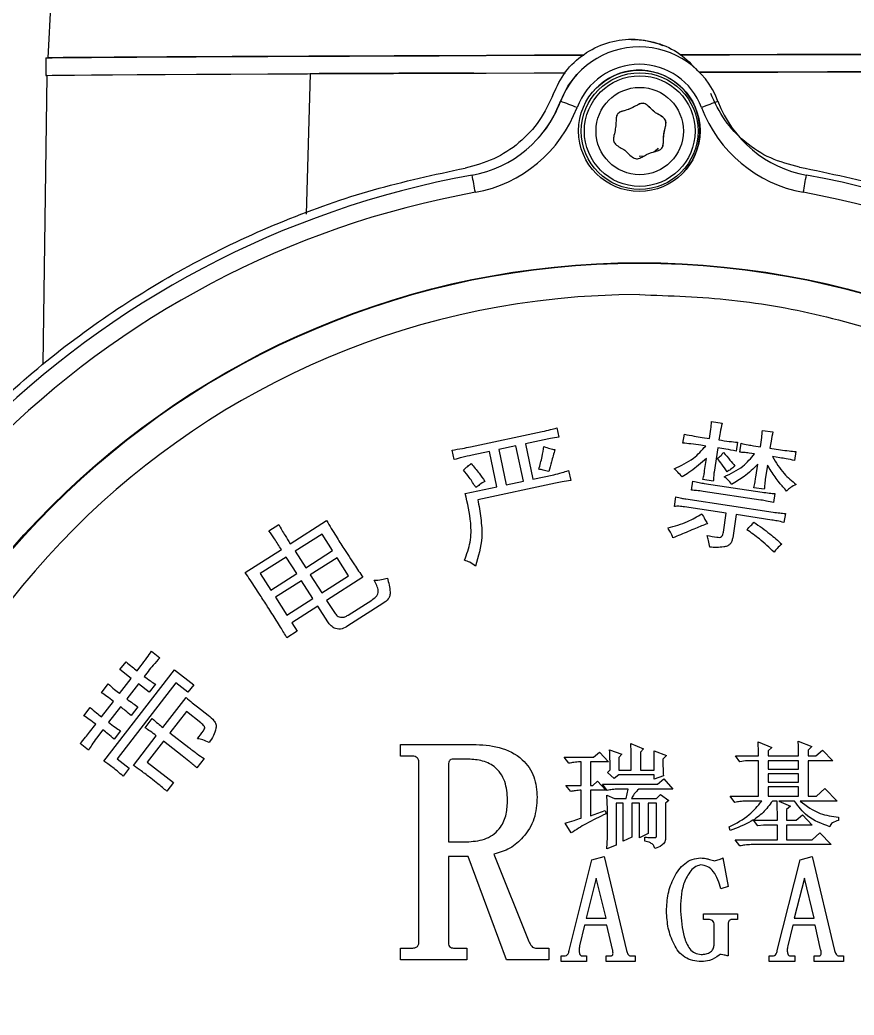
# Model space of a CAD drawing. Header units: millimetres. Extents: x 2462 to 4142, y 835 to 2023.
# Drawn here: x 3599.3 to 3670.8, y 1754.2 to 1839.4 of the extents above; entities that cross this region are included whole.
import ezdxf

# ---------------------------------------------------------------- set-up
doc = ezdxf.new("R2010")
doc.units = ezdxf.units.MM

msp = doc.modelspace()

# ---------------------------------------------------------------- linework, layer by layer
at = {"color": 7, "linetype": 'Continuous', "lineweight": 25}
for p, q in [((3601.956, 1841.106), (3601.714, 1836.198)), ((3601.534, 1836.189), (3601.539, 1834.689)), ((3601.633, 1834.689), (3601.279, 1809.943)), ((3624.167, 1834.839), (3623.826, 1822.797)), ((3647.041, 1834.784), (3647.018, 1834.758)), ((3645.614, 1832.456), (3645.629, 1832.472)), ((3645.564, 1832.332), (3645.572, 1832.342)), ((3652.812, 1827.78), (3652.363, 1827.734)), ((3645.305, 1804.489), (3645.475, 1803.686)), ((3658.558, 1805.03), (3659.459, 1804.893)), ((3662.915, 1804.279), (3663.816, 1804.142)), ((3637.905, 1802.871), (3644.064, 1804.181)), ((3644.217, 1803.467), (3642.61, 1803.125)), ((3656.112, 1803.187), (3656.229, 1803.954)), ((3657.753, 1803.676), (3658.384, 1803.581)), ((3636.503, 1801.78), (3636.333, 1802.583)), ((3641.807, 1802.953), (3640.333, 1802.64)), ((3640.333, 1802.64), (3640.978, 1799.605)), ((3642.452, 1799.919), (3641.807, 1802.953)), ((3642.61, 1803.125), (3643.255, 1800.09)), ((3658.056, 1802.94), (3657.65, 1803)), ((3659.092, 1802.783), (3658.778, 1800.71)), ((3660.778, 1803.265), (3660.661, 1802.498)), ((3660.971, 1802.406), (3661.087, 1803.172)), ((3662.162, 1802.963), (3662.746, 1802.874)), ((3663.558, 1802.751), (3664.459, 1802.616)), ((3639.53, 1802.47), (3638.058, 1802.157)), ((3640.175, 1799.435), (3639.53, 1802.47)), ((3658.125, 1801.87), (3657.281, 1801.166)), ((3657.968, 1800.833), (3658.125, 1801.87)), ((3662.239, 1802.261), (3661.788, 1802.328)), ((3664.402, 1801.933), (3663.77, 1802.029)), ((3665.773, 1802.463), (3665.657, 1801.697)), ((3662.351, 1800.262), (3662.522, 1801.389)), ((3663.341, 1801.309), (3663.176, 1800.228)), ((3643.255, 1800.09), (3645.041, 1800.469)), ((3646.314, 1800.833), (3646.494, 1799.984)), ((3658.709, 1799.938), (3657.808, 1800.075)), ((3637.453, 1798.857), (3640.175, 1799.435)), ((3645.192, 1799.755), (3638.541, 1798.342)), ((3640.978, 1799.605), (3642.452, 1799.919)), ((3656.838, 1799.16), (3656.954, 1799.927)), ((3657.94, 1799.731), (3662.895, 1798.982)), ((3663.071, 1799.231), (3662.17, 1799.367)), ((3655.385, 1797.767), (3655.508, 1798.579)), ((3656.357, 1798.404), (3663.836, 1797.272)), ((3662.792, 1798.306), (3657.837, 1799.056)), ((3663.983, 1798.864), (3663.866, 1798.098)), ((3659.814, 1797.19), (3656.254, 1797.729)), ((3659.568, 1795.568), (3659.814, 1797.19)), ((3660.67, 1797.062), (3660.37, 1795.079)), ((3663.733, 1796.597), (3660.67, 1797.062)), ((3664.879, 1797.161), (3664.762, 1796.395)), ((3620.648, 1795.667), (3621.49, 1796.204)), ((3622.479, 1794.572), (3625.583, 1796.556)), ((3625.196, 1795.391), (3622.897, 1793.92)), ((3626.102, 1793.973), (3625.196, 1795.391)), ((3618.61, 1792.098), (3621.713, 1794.082)), ((3622.13, 1793.43), (3619.909, 1792.009)), ((3623.037, 1792.012), (3622.13, 1793.43)), ((3622.897, 1793.92), (3623.803, 1792.502)), ((3623.803, 1792.502), (3626.102, 1793.973)), ((3626.494, 1793.36), (3624.195, 1791.889)), ((3627.474, 1791.827), (3626.494, 1793.36)), ((3619.909, 1792.009), (3620.815, 1790.591)), ((3620.815, 1790.591), (3623.037, 1792.012)), ((3624.195, 1791.889), (3625.176, 1790.357)), ((3625.176, 1790.357), (3627.474, 1791.827)), ((3628.697, 1791.689), (3625.593, 1789.705)), ((3623.429, 1791.399), (3621.208, 1789.978)), ((3624.409, 1789.867), (3623.429, 1791.399)), ((3621.208, 1789.978), (3622.188, 1788.445)), ((3622.188, 1788.445), (3624.409, 1789.867)), ((3624.827, 1789.215), (3622.605, 1787.793)), ((3625.684, 1787.874), (3624.827, 1789.215)), ((3625.593, 1789.705), (3626.253, 1788.671)), ((3630.407, 1789.437), (3627.417, 1787.526)), ((3627.424, 1788.448), (3629.453, 1789.745)), ((3622.605, 1787.793), (3623.07, 1787.066)), ((3623.07, 1787.066), (3622.189, 1786.503)), ((3610.593, 1785.349), (3611.308, 1784.796)), ((3607.891, 1783.779), (3608.417, 1784.458)), ((3609.356, 1783.675), (3609.688, 1784.104)), ((3606.512, 1775.927), (3612.568, 1783.764)), ((3607.863, 1781.743), (3608.858, 1783.031)), ((3608.858, 1783.031), (3607.891, 1783.779)), ((3610.296, 1783.634), (3609.964, 1783.205)), ((3612.568, 1783.764), (3614.214, 1782.491)), ((3606.306, 1781.802), (3606.887, 1782.553)), ((3612.679, 1782.651), (3607.645, 1776.136)), ((3609.466, 1782.562), (3608.471, 1781.273)), ((3610.397, 1781.842), (3609.466, 1782.562)), ((3610.923, 1782.521), (3610.397, 1781.842)), ((3613.717, 1781.847), (3612.679, 1782.651)), ((3614.214, 1782.491), (3613.717, 1781.847)), ((3611.556, 1778.829), (3613.548, 1781.406)), ((3604.785, 1779.833), (3605.338, 1780.549)), ((3606.313, 1779.739), (3607.337, 1781.063)), ((3607.945, 1780.593), (3606.921, 1779.269)), ((3609.429, 1780.589), (3608.848, 1779.838)), ((3614.522, 1780.596), (3615.453, 1779.877)), ((3610.045, 1778.797), (3610.655, 1779.586)), ((3613.575, 1780.185), (3612.164, 1778.359)), ((3614.828, 1779.217), (3613.575, 1780.185)), ((3605.289, 1778.413), (3605.815, 1779.094)), ((3606.423, 1778.624), (3605.87, 1777.908)), ((3607.95, 1778.53), (3607.398, 1777.814)), ((3609.04, 1775.574), (3611.002, 1778.114)), ((3612.164, 1778.359), (3613.776, 1777.113)), ((3605.195, 1776.886), (3604.479, 1777.438)), ((3611.61, 1777.644), (3610.229, 1775.855)), ((3613.222, 1776.397), (3611.61, 1777.644)), ((3631.923, 1777.376), (3638.117, 1777.376)), ((3631.923, 1776.364), (3631.923, 1777.376)), ((3651.644, 1777.456), (3652.734, 1777)), ((3652.734, 1777), (3652.464, 1776.703)), ((3662.542, 1777.603), (3663.71, 1777.107)), ((3663.71, 1777.107), (3663.402, 1776.811)), ((3665.978, 1777.643), (3667.144, 1777.187)), ((3667.144, 1777.187), (3666.836, 1776.887)), ((3607.645, 1776.136), (3608.683, 1775.333)), ((3615.093, 1776.155), (3614.483, 1775.367)), ((3632.804, 1776.364), (3631.923, 1776.364)), ((3645.932, 1776.29), (3648.456, 1776.29)), ((3646.348, 1775.757), (3645.932, 1776.29)), ((3648.456, 1776.29), (3648.955, 1776.715)), ((3648.955, 1776.715), (3649.724, 1775.872)), ((3649.831, 1776.907), (3650.882, 1776.527)), ((3650.882, 1776.527), (3650.611, 1776.259)), ((3650.611, 1776.259), (3650.611, 1775.171)), ((3652.464, 1776.703), (3652.464, 1775.171)), ((3653.651, 1775.171), (3653.651, 1776.83)), ((3653.651, 1776.83), (3654.702, 1776.409)), ((3654.702, 1776.409), (3654.393, 1776.105)), ((3660.984, 1775.888), (3660.613, 1776.383)), ((3660.613, 1776.383), (3662.582, 1776.383)), ((3663.402, 1776.811), (3663.402, 1776.383)), ((3663.402, 1776.383), (3666.016, 1776.383)), ((3666.836, 1776.887), (3666.836, 1776.383)), ((3666.836, 1776.383), (3667.498, 1776.383)), ((3667.498, 1776.383), (3668.071, 1776.885)), ((3668.071, 1776.885), (3668.959, 1775.965)), ((3608.683, 1775.333), (3608.157, 1774.654)), ((3610.229, 1775.855), (3612.484, 1774.112)), ((3633.496, 1760.521), (3633.496, 1775.763)), ((3636.026, 1775.534), (3636.026, 1769.028)), ((3637.559, 1776.111), (3636.437, 1776.111)), ((3647.398, 1775.872), (3647.299, 1775.872)), ((3647.398, 1773.866), (3647.398, 1775.872)), ((3649.724, 1775.872), (3648.181, 1775.872)), ((3648.181, 1775.872), (3648.181, 1773.866)), ((3661.463, 1775.965), (3660.984, 1775.888)), ((3662.582, 1775.965), (3661.463, 1775.965)), ((3662.582, 1772.934), (3662.582, 1775.965)), ((3663.402, 1775.965), (3663.402, 1775.264)), ((3666.016, 1775.965), (3663.402, 1775.965)), ((3666.016, 1775.264), (3666.016, 1775.965)), ((3668.959, 1775.965), (3666.836, 1775.965)), ((3666.836, 1775.965), (3666.836, 1772.934)), ((3649.637, 1774.966), (3649.868, 1775.199)), ((3650.23, 1774.444), (3649.637, 1774.966)), ((3650.607, 1774.753), (3650.23, 1774.444)), ((3653.651, 1774.753), (3650.607, 1774.753)), ((3650.611, 1775.171), (3651.683, 1775.171)), ((3652.464, 1775.171), (3653.651, 1775.171)), ((3653.651, 1774.405), (3653.651, 1774.753)), ((3654.433, 1774.695), (3653.651, 1774.405)), ((3663.402, 1775.264), (3666.016, 1775.264)), ((3663.402, 1774.846), (3663.402, 1774.146)), ((3666.016, 1774.846), (3663.402, 1774.846)), ((3666.016, 1774.146), (3666.016, 1774.846)), ((3612.484, 1774.112), (3611.903, 1773.361)), ((3646.503, 1773.333), (3646.086, 1773.866)), ((3646.086, 1773.866), (3647.398, 1773.866)), ((3648.181, 1773.866), (3648.379, 1773.866)), ((3648.379, 1773.866), (3648.801, 1774.214)), ((3648.801, 1774.214), (3649.493, 1773.448)), ((3649.628, 1773.426), (3649.213, 1773.959)), ((3649.213, 1773.959), (3653.936, 1773.959)), ((3653.936, 1773.959), (3654.478, 1774.423)), ((3654.478, 1774.423), (3655.242, 1773.541)), ((3663.402, 1774.146), (3666.016, 1774.146)), ((3663.402, 1773.728), (3663.402, 1772.934)), ((3666.016, 1773.728), (3663.402, 1773.728)), ((3666.016, 1772.934), (3666.016, 1773.728)), ((3667.536, 1772.934), (3668.264, 1773.59)), ((3668.264, 1773.59), (3669.306, 1772.516)), ((3647.398, 1771.061), (3647.398, 1773.448)), ((3649.493, 1773.448), (3648.181, 1773.448)), ((3648.181, 1773.448), (3648.181, 1771.242)), ((3649.637, 1771.829), (3649.599, 1773.017)), ((3649.599, 1773.017), (3650.259, 1772.748)), ((3650.259, 1772.748), (3651.236, 1772.748)), ((3651.412, 1773.541), (3650.579, 1773.541)), ((3651.236, 1772.748), (3651.412, 1773.541)), ((3651.692, 1772.748), (3653.853, 1772.748)), ((3655.242, 1773.541), (3652.327, 1773.541)), ((3653.853, 1772.748), (3654.175, 1773.094)), ((3654.175, 1773.094), (3654.896, 1772.577)), ((3660.566, 1772.4), (3660.15, 1772.934)), ((3660.15, 1772.934), (3662.582, 1772.934)), ((3663.402, 1772.934), (3666.016, 1772.934)), ((3666.836, 1772.934), (3667.536, 1772.934)), ((3650.988, 1772.33), (3650.38, 1772.33)), ((3650.38, 1772.33), (3650.38, 1768.753)), ((3650.988, 1769.088), (3650.988, 1772.33)), ((3652.378, 1772.33), (3651.731, 1772.33)), ((3651.731, 1772.33), (3651.731, 1769.423)), ((3652.378, 1769.357), (3652.378, 1772.33)), ((3653.844, 1772.33), (3653.12, 1772.33)), ((3653.12, 1772.33), (3653.12, 1769.738)), ((3653.844, 1769.525), (3653.844, 1772.33)), ((3654.896, 1772.577), (3654.625, 1772.328)), ((3654.625, 1772.328), (3654.625, 1769.438)), ((3662.851, 1772.516), (3661.517, 1772.516)), ((3664.166, 1772.516), (3663.769, 1772.516)), ((3665.665, 1772.516), (3664.314, 1772.516)), ((3664.314, 1772.516), (3665.331, 1772.072)), ((3665.331, 1772.072), (3664.983, 1771.81)), ((3669.306, 1772.516), (3666.141, 1772.516)), ((3648.181, 1771.242), (3649.455, 1771.705)), ((3649.455, 1771.705), (3649.531, 1771.428)), ((3649.637, 1769.408), (3649.637, 1771.829)), ((3664.983, 1771.81), (3664.983, 1770.884)), ((3665.8, 1770.884), (3666.335, 1771.347)), ((3666.335, 1771.347), (3667.184, 1770.466)), ((3669.422, 1771.141), (3669.422, 1770.849)), ((3646.535, 1769.783), (3646.009, 1770.627)), ((3660.14, 1770.007), (3660.073, 1770.304)), ((3662.528, 1770.389), (3662.157, 1770.884)), ((3662.157, 1770.884), (3664.203, 1770.884)), ((3663.007, 1770.466), (3662.528, 1770.389)), ((3664.203, 1770.466), (3663.007, 1770.466)), ((3664.203, 1769.206), (3664.203, 1770.466)), ((3664.983, 1770.884), (3665.8, 1770.884)), ((3667.184, 1770.466), (3664.983, 1770.466)), ((3664.983, 1770.466), (3664.983, 1769.206)), ((3649.599, 1768.415), (3649.637, 1769.408)), ((3651.731, 1769.423), (3650.988, 1769.088)), ((3653.12, 1769.738), (3652.378, 1769.357)), ((3652.841, 1769.095), (3652.841, 1769.423)), ((3667.19, 1769.206), (3667.839, 1769.786)), ((3667.839, 1769.786), (3668.805, 1768.788)), ((3636.026, 1769.028), (3637.765, 1769.028)), ((3650.38, 1768.753), (3649.599, 1768.415)), ((3660.99, 1768.673), (3660.575, 1769.206)), ((3660.575, 1769.206), (3664.203, 1769.206)), ((3668.805, 1768.788), (3661.941, 1768.788)), ((3664.983, 1769.206), (3667.19, 1769.206)), ((3637.702, 1767.763), (3636.026, 1767.763)), ((3636.026, 1767.763), (3636.026, 1760.501)), ((3641.01, 1758.908), (3637.702, 1767.763)), ((3639.923, 1767.964), (3642.904, 1760.497)), ((3648.308, 1767.495), (3649.347, 1767.763)), ((3649.347, 1767.763), (3651.263, 1759.721)), ((3659.514, 1767.643), (3659.973, 1765.199)), ((3666.137, 1767.495), (3667.176, 1767.763)), ((3667.176, 1767.763), (3669.091, 1759.721)), ((3646.361, 1759.708), (3648.308, 1767.495)), ((3664.189, 1759.708), (3666.137, 1767.495)), ((3648.688, 1765.927), (3647.81, 1762.49)), ((3649.527, 1762.49), (3648.688, 1765.927)), ((3666.517, 1765.927), (3665.639, 1762.49)), ((3667.356, 1762.49), (3666.517, 1765.927)), ((3659.973, 1765.199), (3659.359, 1765.007)), ((3647.81, 1762.49), (3649.527, 1762.49)), ((3657.881, 1762.37), (3657.881, 1762.849)), ((3657.881, 1762.849), (3660.767, 1762.849)), ((3660.767, 1762.849), (3660.767, 1762.37)), ((3665.639, 1762.49), (3667.356, 1762.49)), ((3647.681, 1761.891), (3647.257, 1760.114)), ((3649.6, 1761.891), (3647.681, 1761.891)), ((3650.074, 1759.811), (3649.6, 1761.891)), ((3658.299, 1762.37), (3657.881, 1762.37)), ((3658.775, 1760.181), (3658.775, 1761.883)), ((3659.973, 1761.928), (3659.973, 1759.254)), ((3660.767, 1762.37), (3660.278, 1762.37)), ((3665.509, 1761.891), (3665.086, 1760.114)), ((3667.429, 1761.891), (3665.509, 1761.891)), ((3667.902, 1759.811), (3667.429, 1761.891)), ((3631.923, 1758.908), (3631.923, 1759.92)), ((3631.923, 1759.92), (3632.804, 1759.92)), ((3636.461, 1759.92), (3637.595, 1759.92)), ((3637.595, 1759.92), (3637.595, 1758.908)), ((3643.493, 1759.92), (3644.627, 1759.92)), ((3644.627, 1759.92), (3644.627, 1758.908)), ((3645.666, 1758.775), (3645.666, 1759.254)), ((3645.666, 1759.254), (3645.934, 1759.254)), ((3647.473, 1759.254), (3647.86, 1759.254)), ((3647.86, 1759.254), (3647.86, 1758.775)), ((3649.525, 1758.775), (3649.525, 1759.254)), ((3649.525, 1759.254), (3649.843, 1759.254)), ((3651.63, 1759.254), (3652.017, 1759.254)), ((3652.017, 1759.254), (3652.017, 1758.775)), ((3663.495, 1758.775), (3663.495, 1759.254)), ((3663.495, 1759.254), (3663.762, 1759.254)), ((3665.302, 1759.254), (3665.689, 1759.254)), ((3665.689, 1759.254), (3665.689, 1758.775)), ((3667.354, 1758.775), (3667.354, 1759.254)), ((3667.354, 1759.254), (3667.672, 1759.254)), ((3669.458, 1759.254), (3669.846, 1759.254)), ((3669.846, 1759.254), (3669.846, 1758.775)), ((3637.595, 1758.908), (3631.923, 1758.908)), ((3644.627, 1758.908), (3641.01, 1758.908)), ((3647.86, 1758.775), (3645.666, 1758.775)), ((3652.017, 1758.775), (3649.525, 1758.775)), ((3665.689, 1758.775), (3663.495, 1758.775)), ((3669.846, 1758.775), (3667.354, 1758.775))]:
    msp.add_line(p, q, dxfattribs=at)
at = {"color": 7, "linetype": 'Continuous', "lineweight": 25, "flags": 128}
for points in [[(3601.534, 1836.189), (3601.633, 1836.195), (3602.072, 1836.205), (3602.86, 1836.215), (3603.991, 1836.226), (3605.456, 1836.238), (3607.246, 1836.251), (3609.349, 1836.264), (3611.748, 1836.278), (3614.428, 1836.293), (3617.369, 1836.308), (3620.552, 1836.323), (3623.953, 1836.338), (3627.55, 1836.354), (3631.315, 1836.369), (3635.224, 1836.384), (3639.249, 1836.399), (3643.362, 1836.414), (3647.533, 1836.428), (3647.607, 1836.428)], [(3647.607, 1836.428), (3647.548, 1836.428), (3643.392, 1836.414), (3639.294, 1836.399), (3635.284, 1836.384), (3631.388, 1836.369), (3627.636, 1836.354), (3624.053, 1836.338), (3620.664, 1836.323), (3617.492, 1836.308), (3614.561, 1836.293), (3611.891, 1836.279), (3609.5, 1836.265), (3607.405, 1836.251), (3605.622, 1836.238), (3604.162, 1836.226), (3603.035, 1836.215), (3602.25, 1836.205), (3601.812, 1836.196), (3601.713, 1836.19)], [(3655.86, 1836.454), (3655.934, 1836.454), (3660.105, 1836.466), (3664.218, 1836.478), (3668.243, 1836.488), (3672.152, 1836.498), (3675.917, 1836.506), (3679.514, 1836.513), (3682.915, 1836.519), (3686.098, 1836.524), (3689.039, 1836.528), (3691.719, 1836.53), (3694.119, 1836.531), (3696.221, 1836.531), (3698.011, 1836.529), (3699.476, 1836.527), (3700.607, 1836.522), (3701.395, 1836.517), (3701.834, 1836.511), (3701.933, 1836.505)], [(3701.754, 1836.505), (3701.655, 1836.51), (3701.217, 1836.517), (3700.432, 1836.522), (3699.306, 1836.526), (3697.845, 1836.529), (3696.062, 1836.53), (3693.967, 1836.53), (3691.576, 1836.529), (3688.906, 1836.527), (3685.975, 1836.523), (3682.803, 1836.519), (3679.414, 1836.513), (3675.831, 1836.505), (3672.079, 1836.497), (3668.183, 1836.488), (3664.173, 1836.477), (3660.075, 1836.466), (3655.919, 1836.454), (3655.861, 1836.454)], [(3701.979, 1835.005), (3701.934, 1835.009), (3701.572, 1835.016), (3700.852, 1835.022), (3699.777, 1835.026), (3698.356, 1835.029), (3696.6, 1835.031), (3694.52, 1835.031), (3692.132, 1835.03), (3689.453, 1835.028), (3686.502, 1835.025), (3683.301, 1835.02), (3679.872, 1835.014), (3676.24, 1835.007), (3672.433, 1834.998), (3668.475, 1834.989), (3664.398, 1834.978), (3660.229, 1834.967), (3657.531, 1834.959)], [(3657.531, 1834.959), (3660.11, 1834.966), (3664.222, 1834.978), (3668.247, 1834.988), (3672.156, 1834.998), (3675.922, 1835.006), (3679.518, 1835.013), (3682.92, 1835.019), (3686.102, 1835.024), (3689.044, 1835.028), (3691.724, 1835.03), (3694.123, 1835.031), (3696.226, 1835.031), (3698.016, 1835.029), (3699.481, 1835.027), (3700.612, 1835.023), (3701.01, 1835.02)], [(3601.623, 1834.684), (3601.55, 1834.687), (3601.638, 1834.695), (3602.077, 1834.705), (3602.865, 1834.715), (3603.996, 1834.726), (3605.461, 1834.738), (3607.251, 1834.751), (3609.353, 1834.764), (3611.753, 1834.778), (3614.433, 1834.793), (3617.374, 1834.808), (3620.557, 1834.823), (3623.958, 1834.838), (3627.554, 1834.854), (3631.32, 1834.869), (3635.229, 1834.884), (3639.254, 1834.899), (3643.366, 1834.914), (3646.039, 1834.923)], [(3645.564, 1832.332), (3646.261, 1833.765), (3647.018, 1834.758)], [(3644.754, 1830.707), (3645.042, 1831.205), (3645.564, 1832.332)], [(3653.991, 1828.454), (3653.918, 1828.378), (3653.582, 1828.102)]]:
    msp.add_lwpolyline(points, dxfattribs=at)
at = {"color": 7, "linetype": 'Continuous', "lineweight": 25}
for centre, radius in [((3652.371, 1829.943), 5.2), ((3652.4, 1829.917), 5), ((3652.405, 1829.923), 4.739), ((3652.406, 1829.925), 3.742), ((3652.371, 1747.443), 71.202)]:
    msp.add_circle(centre, radius, dxfattribs=at)
for centre, radius, start, end in [((3651.753, 1830.541), 7.2, 68.50928, 90.72361), ((3652.369, 1829.94), 7.2, 20.58662, 159.41319), ((3652.371, 1829.943), 5.7, 20.58662, 159.4132), ((3652.363, 1829.934), 5.2, 317.72621, 137.72594), ((3636.267, 1835.988), 10, 280.30601, 339.41336), ((3636.253, 1835.972), 10, 317.72608, 339.41336), ((3590.77, 1683.216), 159.019, 69.27821, 69.81918), ((3770.618, 1532.409), 320.112, 110.38598, 110.65385), ((3668.47, 1835.988), 10, 200.58678, 259.69378), ((3636.27, 1835.991), 11.5, 280.30601, 339.41336), ((3668.473, 1835.991), 11.5, 200.58678, 259.69378), ((3652.369, 1747.441), 80, 100.30599, 169.69399), ((3456.884, 1792.064), 184.351, 10.18952, 10.65499), ((3395.024, 1874.408), 275.911, 349.61597, 349.92679), ((3652.369, 1747.44), 80, 10.30621, 79.69381), ((3652.371, 1747.444), 78.5, 100.30599, 169.69399), ((3652.371, 1747.443), 78.5, 10.30621, 79.69381), ((3652.374, 1747.446), 71.137, 270.00008, 179.99995), ((3652.378, 1747.451), 68.457, 90.00009, 359.99993)]:
    msp.add_arc(centre, radius, start, end, dxfattribs=at)
for points, knots in [([(3645.004, 1833.1), (3645.318, 1833.759), (3645.945, 1835.077), (3647.578, 1836.584), (3649.547, 1837.561), (3651.732, 1837.902), (3653.904, 1837.569), (3655.898, 1836.644), (3656.879, 1835.6), (3657.361, 1835.087)], [0, 0, 0, 0, 0.1435764, 0.2871529, 0.4307293, 0.5743058, 0.7178822, 0.8614587, 1, 1, 1, 1]), ([(3638.203, 1834.895), (3637.918, 1834.894), (3635.257, 1834.885), (3630.448, 1834.866), (3626.261, 1834.848), (3624.167, 1834.839)], [0, 0, 0, 0, 0.056546, 0.528273, 1, 1, 1, 1]), ([(3651.142, 1828.28), (3650.858, 1828.434), (3650.518, 1828.618), (3650.208, 1828.946), (3650.127, 1829.205), (3650.256, 1829.781), (3650.389, 1830.421), (3650.372, 1831.043), (3650.46, 1831.377), (3650.695, 1831.549), (3651.005, 1831.66), (3651.545, 1831.782), (3652.063, 1832.081), (3652.516, 1832.312), (3652.787, 1832.3), (3653.186, 1832.089), (3653.612, 1831.493), (3654.297, 1831.235), (3654.604, 1830.903), (3654.686, 1830.645), (3654.556, 1830.068), (3654.424, 1829.428), (3654.441, 1828.807), (3654.353, 1828.472), (3654.118, 1828.301), (3653.807, 1828.19), (3653.268, 1828.068), (3652.75, 1827.768), (3652.297, 1827.537), (3652.025, 1827.549), (3651.629, 1827.764), (3651.364, 1828.045), (3651.142, 1828.28)], [0, 0, 0, 0, 0.066265, 0.079332, 0.091749, 0.120574, 0.19854, 0.226761, 0.249845, 0.26589, 0.284505, 0.318085, 0.379426, 0.408251, 0.420668, 0.433735, 0.5, 0.566265, 0.579332, 0.591749, 0.620574, 0.69854, 0.726761, 0.749845, 0.76589, 0.784505, 0.818085, 0.879426, 0.908251, 0.920668, 0.933735, 1, 1, 1, 1]), ([(3654.275, 1828.441), (3654.284, 1828.447), (3654.36, 1828.496), (3654.405, 1828.691), (3654.444, 1829.009), (3654.416, 1829.569), (3654.576, 1830.143), (3654.682, 1830.641), (3654.601, 1830.9), (3654.294, 1831.231), (3653.609, 1831.489), (3653.183, 1832.085), (3652.784, 1832.296), (3652.513, 1832.309), (3651.987, 1832.037), (3651.416, 1831.733), (3650.798, 1831.613), (3650.611, 1831.464), (3650.531, 1831.4)], [0, 0, 0, 0, 0.0046773, 0.0367678, 0.0739982, 0.1411576, 0.2638405, 0.321489, 0.3463242, 0.3724579, 0.5049876, 0.6375173, 0.663651, 0.6884863, 0.7461347, 0.9020674, 0.95851, 1, 1, 1, 1]), ([(3666.077, 1826.844), (3668.712, 1826.294), (3673.983, 1825.193), (3681.628, 1822.543), (3688.981, 1819.192), (3695.956, 1815.102), (3702.485, 1810.335), (3708.495, 1804.932), (3713.949, 1798.959), (3718.703, 1792.434), (3721.811, 1787.526), (3723.099, 1784.713), (3723.266, 1784.347)], [0, 0, 0, 0, 0.109293, 0.218586, 0.327879, 0.437172, 0.546465, 0.655758, 0.765051, 0.874344, 0.983637, 1, 1, 1, 1]), ([(3652.378, 1815.908), (3655.019, 1815.819), (3660.411, 1815.638), (3668.538, 1814.138), (3676.702, 1811.64), (3684.697, 1808.015), (3692.3, 1803.305), (3699.296, 1797.576), (3705.318, 1791.141), (3710.302, 1784.244), (3714.25, 1777.114), (3717.275, 1769.719), (3719.358, 1762.227), (3720.61, 1754.793), (3720.761, 1749.867), (3720.835, 1747.451)], [0, 0, 0, 0, 0.073675, 0.150434, 0.229885, 0.311524, 0.394751, 0.478886, 0.563205, 0.640041, 0.715869, 0.790184, 0.862545, 0.932581, 1, 1, 1, 1]), ([(3644.064, 1804.181), (3644.297, 1804.233), (3644.713, 1804.326), (3645.124, 1804.44), (3645.305, 1804.489)], [0, 0, 0, 0, 0.5599983, 1, 1, 1, 1]), ([(3658.384, 1803.581), (3658.424, 1803.851), (3658.494, 1804.332), (3658.538, 1804.817), (3658.558, 1805.03)], [0, 0, 0, 0, 0.560014, 1, 1, 1, 1]), ([(3659.459, 1804.893), (3659.403, 1804.627), (3659.303, 1804.151), (3659.227, 1803.67), (3659.194, 1803.458)], [0, 0, 0, 0, 0.559978, 1, 1, 1, 1]), ([(3662.746, 1802.874), (3662.786, 1803.135), (3662.857, 1803.602), (3662.897, 1804.072), (3662.915, 1804.279)], [0, 0, 0, 0, 0.56003, 1, 1, 1, 1]), ([(3645.475, 1803.686), (3645.239, 1803.653), (3644.817, 1803.593), (3644.401, 1803.506), (3644.217, 1803.467)], [0, 0, 0, 0, 0.559976, 1, 1, 1, 1]), ([(3656.229, 1803.954), (3656.512, 1803.896), (3657.018, 1803.794), (3657.528, 1803.712), (3657.753, 1803.676)], [0, 0, 0, 0, 0.559995, 1, 1, 1, 1]), ([(3659.194, 1803.458), (3659.489, 1803.416), (3660.016, 1803.341), (3660.545, 1803.288), (3660.778, 1803.265)], [0, 0, 0, 0, 0.55999, 1, 1, 1, 1]), ([(3663.816, 1804.142), (3663.76, 1803.884), (3663.661, 1803.423), (3663.59, 1802.956), (3663.558, 1802.751)], [0, 0, 0, 0, 0.559986, 1, 1, 1, 1]), ([(3636.333, 1802.583), (3636.628, 1802.631), (3637.153, 1802.716), (3637.675, 1802.824), (3637.905, 1802.871)], [0, 0, 0, 0, 0.559989, 1, 1, 1, 1]), ([(3643.771, 1800.946), (3643.869, 1801.307), (3644.044, 1801.952), (3644.149, 1802.613), (3644.195, 1802.903)], [0, 0, 0, 0, 0.560024, 1, 1, 1, 1]), ([(3644.195, 1802.903), (3644.366, 1802.835), (3644.672, 1802.714), (3644.996, 1802.66), (3645.138, 1802.637)], [0, 0, 0, 0, 0.560084, 1, 1, 1, 1]), ([(3645.138, 1802.637), (3645.041, 1802.284), (3644.866, 1801.655), (3644.687, 1801.027), (3644.608, 1800.751)], [0, 0, 0, 0, 0.559985, 1, 1, 1, 1]), ([(3655.366, 1800.996), (3655.941, 1801.26), (3656.969, 1801.733), (3657.724, 1802.571), (3658.056, 1802.94)], [0, 0, 0, 0, 0.559521, 1, 1, 1, 1]), ([(3657.65, 1803), (3657.364, 1803.041), (3656.852, 1803.113), (3656.338, 1803.165), (3656.112, 1803.187)], [0, 0, 0, 0, 0.5599998, 1, 1, 1, 1]), ([(3660.661, 1802.498), (3660.369, 1802.558), (3659.848, 1802.663), (3659.323, 1802.746), (3659.092, 1802.783)], [0, 0, 0, 0, 0.559986, 1, 1, 1, 1]), ([(3661.087, 1803.172), (3661.287, 1803.127), (3661.643, 1803.046), (3662.003, 1802.988), (3662.162, 1802.963)], [0, 0, 0, 0, 0.55998, 1, 1, 1, 1]), ([(3664.459, 1802.616), (3664.704, 1802.582), (3665.141, 1802.521), (3665.58, 1802.481), (3665.773, 1802.463)], [0, 0, 0, 0, 0.5599822, 1, 1, 1, 1]), ([(3638.058, 1802.157), (3637.766, 1802.092), (3637.246, 1801.976), (3636.73, 1801.84), (3636.503, 1801.78)], [0, 0, 0, 0, 0.559993, 1, 1, 1, 1]), ([(3659.046, 1801.869), (3659.158, 1801.954), (3659.358, 1802.105), (3659.516, 1802.3), (3659.585, 1802.386)], [0, 0, 0, 0, 0.5601689, 1, 1, 1, 1]), ([(3659.887, 1800.727), (3659.744, 1800.951), (3659.49, 1801.35), (3659.182, 1801.71), (3659.046, 1801.869)], [0, 0, 0, 0, 0.559999, 1, 1, 1, 1]), ([(3659.585, 1802.386), (3659.771, 1802.171), (3660.102, 1801.789), (3660.421, 1801.396), (3660.562, 1801.223)], [0, 0, 0, 0, 0.559994, 1, 1, 1, 1]), ([(3659.639, 1800.304), (3660.202, 1800.57), (3661.207, 1801.045), (3661.924, 1801.89), (3662.239, 1802.261)], [0, 0, 0, 0, 0.560057, 1, 1, 1, 1]), ([(3661.788, 1802.328), (3661.636, 1802.348), (3661.365, 1802.384), (3661.092, 1802.399), (3660.971, 1802.406)], [0, 0, 0, 0, 0.5599717, 1, 1, 1, 1]), ([(3663.77, 1802.029), (3664.079, 1801.521), (3664.631, 1800.616), (3665.447, 1799.943), (3665.807, 1799.647)], [0, 0, 0, 0, 0.560075, 1, 1, 1, 1]), ([(3665.657, 1801.697), (3665.424, 1801.747), (3665.007, 1801.837), (3664.587, 1801.903), (3664.402, 1801.933)], [0, 0, 0, 0, 0.559981, 1, 1, 1, 1]), ([(3637.303, 1800.877), (3637.427, 1800.984), (3637.647, 1801.177), (3637.875, 1801.359), (3637.975, 1801.439)], [0, 0, 0, 0, 0.559968, 1, 1, 1, 1]), ([(3638.368, 1799.376), (3638.19, 1799.672), (3637.873, 1800.199), (3637.478, 1800.67), (3637.303, 1800.877)], [0, 0, 0, 0, 0.559895, 1, 1, 1, 1]), ([(3637.975, 1801.439), (3638.204, 1801.163), (3638.611, 1800.669), (3638.978, 1800.144), (3639.139, 1799.913)], [0, 0, 0, 0, 0.560049, 1, 1, 1, 1]), ([(3644.608, 1800.751), (3644.454, 1800.799), (3644.18, 1800.886), (3643.896, 1800.928), (3643.771, 1800.946)], [0, 0, 0, 0, 0.559787, 1, 1, 1, 1]), ([(3656.043, 1800.295), (3655.921, 1800.431), (3655.703, 1800.672), (3655.469, 1800.897), (3655.366, 1800.996)], [0, 0, 0, 0, 0.559982, 1, 1, 1, 1]), ([(3657.281, 1801.166), (3657.056, 1800.995), (3656.655, 1800.688), (3656.23, 1800.415), (3656.043, 1800.295)], [0, 0, 0, 0, 0.559929, 1, 1, 1, 1]), ([(3660.562, 1801.223), (3660.441, 1801.124), (3660.224, 1800.947), (3659.99, 1800.794), (3659.887, 1800.727)], [0, 0, 0, 0, 0.5599148, 1, 1, 1, 1]), ([(3662.522, 1801.389), (3662.143, 1801.013), (3661.465, 1800.341), (3660.64, 1799.864), (3660.277, 1799.654)], [0, 0, 0, 0, 0.5596476, 1, 1, 1, 1]), ([(3664.985, 1799.081), (3664.775, 1799.315), (3664.429, 1799.701), (3664.007, 1800.287), (3663.667, 1800.794), (3663.45, 1801.137), (3663.341, 1801.309)], [0, 0, 0, 0, 0.3399585, 0.5599599, 0.7799887, 1, 1, 1, 1]), ([(3645.041, 1800.469), (3645.279, 1800.534), (3645.706, 1800.649), (3646.128, 1800.777), (3646.314, 1800.833)], [0, 0, 0, 0, 0.560014, 1, 1, 1, 1]), ([(3657.808, 1800.075), (3657.846, 1800.215), (3657.913, 1800.465), (3657.951, 1800.72), (3657.968, 1800.833)], [0, 0, 0, 0, 0.559809, 1, 1, 1, 1]), ([(3658.778, 1800.71), (3658.76, 1800.566), (3658.727, 1800.31), (3658.715, 1800.052), (3658.709, 1799.938)], [0, 0, 0, 0, 0.559946, 1, 1, 1, 1]), ([(3660.277, 1799.654), (3660.176, 1799.793), (3659.995, 1800.041), (3659.748, 1800.224), (3659.639, 1800.304)], [0, 0, 0, 0, 0.55966, 1, 1, 1, 1]), ([(3662.17, 1799.367), (3662.209, 1799.533), (3662.279, 1799.83), (3662.329, 1800.13), (3662.351, 1800.262)], [0, 0, 0, 0, 0.560018, 1, 1, 1, 1]), ([(3663.176, 1800.228), (3663.153, 1800.042), (3663.111, 1799.711), (3663.084, 1799.378), (3663.071, 1799.231)], [0, 0, 0, 0, 0.559987, 1, 1, 1, 1]), ([(3639.139, 1799.913), (3638.989, 1799.822), (3638.721, 1799.658), (3638.476, 1799.462), (3638.368, 1799.376)], [0, 0, 0, 0, 0.560212, 1, 1, 1, 1]), ([(3646.494, 1799.984), (3646.25, 1799.949), (3645.813, 1799.887), (3645.382, 1799.795), (3645.192, 1799.755)], [0, 0, 0, 0, 0.559909, 1, 1, 1, 1]), ([(3657.837, 1799.056), (3657.651, 1799.079), (3657.319, 1799.12), (3656.985, 1799.148), (3656.838, 1799.16)], [0, 0, 0, 0, 0.559973, 1, 1, 1, 1]), ([(3656.954, 1799.927), (3657.137, 1799.884), (3657.464, 1799.809), (3657.794, 1799.755), (3657.94, 1799.731)], [0, 0, 0, 0, 0.560003, 1, 1, 1, 1]), ([(3665.807, 1799.647), (3665.636, 1799.565), (3665.333, 1799.418), (3665.091, 1799.184), (3664.985, 1799.081)], [0, 0, 0, 0, 0.560517, 1, 1, 1, 1]), ([(3637.404, 1793.155), (3637.594, 1793.668), (3637.972, 1794.693), (3637.981, 1796.666), (3637.654, 1798.026), (3637.453, 1798.857)], [0, 0, 0, 0, 0.279999, 0.559617, 1, 1, 1, 1]), ([(3638.541, 1798.342), (3638.633, 1797.812), (3638.816, 1796.752), (3638.973, 1794.817), (3638.586, 1793.475), (3638.349, 1792.656)], [0, 0, 0, 0, 0.280556, 0.560904, 1, 1, 1, 1]), ([(3655.508, 1798.579), (3655.665, 1798.541), (3655.946, 1798.472), (3656.231, 1798.425), (3656.357, 1798.404)], [0, 0, 0, 0, 0.5599706, 1, 1, 1, 1]), ([(3663.866, 1798.098), (3663.667, 1798.14), (3663.31, 1798.217), (3662.95, 1798.279), (3662.792, 1798.306)], [0, 0, 0, 0, 0.5600147, 1, 1, 1, 1]), ([(3662.895, 1798.982), (3663.097, 1798.955), (3663.459, 1798.908), (3663.823, 1798.877), (3663.983, 1798.864)], [0, 0, 0, 0, 0.559981, 1, 1, 1, 1]), ([(3656.254, 1797.729), (3656.092, 1797.747), (3655.803, 1797.781), (3655.513, 1797.772), (3655.385, 1797.767)], [0, 0, 0, 0, 0.559898, 1, 1, 1, 1]), ([(3654.829, 1795.917), (3655.399, 1796.078), (3656.418, 1796.367), (3657.331, 1796.901), (3657.733, 1797.136)], [0, 0, 0, 0, 0.559708, 1, 1, 1, 1]), ([(3657.733, 1797.136), (3657.817, 1796.975), (3657.967, 1796.687), (3658.131, 1796.406), (3658.202, 1796.282)], [0, 0, 0, 0, 0.559988, 1, 1, 1, 1]), ([(3664.762, 1796.395), (3664.572, 1796.439), (3664.231, 1796.517), (3663.885, 1796.572), (3663.733, 1796.597)], [0, 0, 0, 0, 0.559977, 1, 1, 1, 1]), ([(3663.836, 1797.272), (3664.03, 1797.246), (3664.377, 1797.2), (3664.725, 1797.173), (3664.879, 1797.161)], [0, 0, 0, 0, 0.559976, 1, 1, 1, 1]), ([(3621.49, 1796.204), (3621.668, 1795.895), (3621.985, 1795.344), (3622.328, 1794.808), (3622.479, 1794.572)], [0, 0, 0, 0, 0.559963, 1, 1, 1, 1]), ([(3625.583, 1796.556), (3625.853, 1796.104), (3626.335, 1795.297), (3626.842, 1794.505), (3627.065, 1794.156)], [0, 0, 0, 0, 0.559978, 1, 1, 1, 1]), ([(3655.253, 1795.069), (3655.187, 1795.234), (3655.067, 1795.528), (3654.902, 1795.798), (3654.829, 1795.917)], [0, 0, 0, 0, 0.5599499, 1, 1, 1, 1]), ([(3658.202, 1796.282), (3657.865, 1796.153), (3657.309, 1795.94), (3656.548, 1795.61), (3655.9, 1795.341), (3655.469, 1795.16), (3655.253, 1795.069)], [0, 0, 0, 0, 0.339981, 0.559988, 0.779994, 1, 1, 1, 1]), ([(3661.581, 1795.77), (3661.699, 1795.886), (3661.911, 1796.092), (3662.102, 1796.318), (3662.186, 1796.417)], [0, 0, 0, 0, 0.560042, 1, 1, 1, 1]), ([(3663.917, 1793.85), (3663.505, 1794.238), (3662.77, 1794.931), (3661.944, 1795.513), (3661.581, 1795.77)], [0, 0, 0, 0, 0.5597446, 1, 1, 1, 1]), ([(3662.186, 1796.417), (3662.651, 1796.09), (3663.483, 1795.507), (3664.24, 1794.831), (3664.574, 1794.534)], [0, 0, 0, 0, 0.560062, 1, 1, 1, 1]), ([(3621.713, 1794.082), (3621.52, 1794.382), (3621.177, 1794.918), (3620.81, 1795.438), (3620.648, 1795.667)], [0, 0, 0, 0, 0.560016, 1, 1, 1, 1]), ([(3658.187, 1795.27), (3658.464, 1795.221), (3658.811, 1795.16), (3659.222, 1795.101), (3659.445, 1795.155), (3659.53, 1795.364), (3659.556, 1795.5), (3659.568, 1795.568)], [0, 0, 0, 0, 0.501944, 0.62742, 0.749685, 0.8745, 1, 1, 1, 1]), ([(3658.405, 1794.269), (3658.377, 1794.459), (3658.329, 1794.798), (3658.231, 1795.126), (3658.187, 1795.27)], [0, 0, 0, 0, 0.559973, 1, 1, 1, 1]), ([(3660.37, 1795.079), (3660.349, 1794.982), (3660.309, 1794.786), (3660.153, 1794.521), (3659.897, 1794.348), (3659.305, 1794.23), (3658.805, 1794.252), (3658.405, 1794.269)], [0, 0, 0, 0, 0.125108, 0.249909, 0.374528, 0.499595, 1, 1, 1, 1]), ([(3627.065, 1794.156), (3627.363, 1793.691), (3627.895, 1792.861), (3628.452, 1792.047), (3628.697, 1791.689)], [0, 0, 0, 0, 0.560011, 1, 1, 1, 1]), ([(3664.574, 1794.534), (3664.439, 1794.418), (3664.199, 1794.21), (3664.003, 1793.96), (3663.917, 1793.85)], [0, 0, 0, 0, 0.560058, 1, 1, 1, 1]), ([(3638.349, 1792.656), (3638.185, 1792.774), (3637.892, 1792.983), (3637.553, 1793.102), (3637.404, 1793.155)], [0, 0, 0, 0, 0.560728, 1, 1, 1, 1]), ([(3620.536, 1789.171), (3620.322, 1789.506), (3619.969, 1790.056), (3619.472, 1790.82), (3619.049, 1791.465), (3618.757, 1791.887), (3618.61, 1792.098)], [0, 0, 0, 0, 0.340004, 0.560006, 0.780008, 1, 1, 1, 1]), ([(3629.664, 1791.443), (3629.879, 1791.448), (3630.264, 1791.457), (3630.63, 1791.575), (3630.791, 1791.627)], [0, 0, 0, 0, 0.55983, 1, 1, 1, 1]), ([(3630.791, 1791.627), (3630.903, 1791.23), (3631.043, 1790.735), (3631.022, 1790.112), (3630.827, 1789.738), (3630.575, 1789.558), (3630.407, 1789.437)], [0, 0, 0, 0, 0.500786, 0.625786, 0.750524, 1, 1, 1, 1]), ([(3629.453, 1789.745), (3629.589, 1789.84), (3629.793, 1789.982), (3630.006, 1790.253), (3630.025, 1790.77), (3629.825, 1791.144), (3629.664, 1791.443)], [0, 0, 0, 0, 0.250378, 0.375384, 0.499124, 1, 1, 1, 1]), ([(3622.189, 1786.503), (3622.009, 1786.81), (3621.713, 1787.316), (3621.277, 1788.006), (3620.907, 1788.589), (3620.659, 1788.977), (3620.536, 1789.171)], [0, 0, 0, 0, 0.339955, 0.559969, 0.779985, 1, 1, 1, 1]), ([(3626.253, 1788.671), (3626.329, 1788.567), (3626.48, 1788.359), (3626.836, 1788.231), (3627.164, 1788.297), (3627.337, 1788.398), (3627.424, 1788.448)], [0, 0, 0, 0, 0.280433, 0.558464, 0.778886, 1, 1, 1, 1]), ([(3627.417, 1787.526), (3627.254, 1787.426), (3626.93, 1787.226), (3626.368, 1787.242), (3625.954, 1787.519), (3625.774, 1787.756), (3625.684, 1787.874)], [0, 0, 0, 0, 0.280758, 0.558556, 0.778818, 1, 1, 1, 1]), ([(3609.688, 1784.104), (3609.86, 1784.335), (3610.166, 1784.746), (3610.462, 1785.165), (3610.593, 1785.349)], [0, 0, 0, 0, 0.559993, 1, 1, 1, 1]), ([(3611.308, 1784.796), (3611.114, 1784.584), (3610.767, 1784.206), (3610.44, 1783.809), (3610.296, 1783.634)], [0, 0, 0, 0, 0.560036, 1, 1, 1, 1]), ([(3608.417, 1784.458), (3608.588, 1784.307), (3608.894, 1784.037), (3609.215, 1783.785), (3609.356, 1783.675)], [0, 0, 0, 0, 0.559975, 1, 1, 1, 1]), ([(3609.964, 1783.205), (3610.14, 1783.072), (3610.453, 1782.835), (3610.779, 1782.617), (3610.923, 1782.521)], [0, 0, 0, 0, 0.56, 1, 1, 1, 1]), ([(3606.887, 1782.553), (3607.066, 1782.397), (3607.384, 1782.119), (3607.716, 1781.858), (3607.863, 1781.743)], [0, 0, 0, 0, 0.560005, 1, 1, 1, 1]), ([(3607.337, 1781.063), (3607.148, 1781.205), (3606.811, 1781.46), (3606.46, 1781.698), (3606.306, 1781.802)], [0, 0, 0, 0, 0.559985, 1, 1, 1, 1]), ([(3608.471, 1781.273), (3608.646, 1781.141), (3608.961, 1780.906), (3609.286, 1780.686), (3609.429, 1780.589)], [0, 0, 0, 0, 0.5599826, 1, 1, 1, 1]), ([(3613.548, 1781.406), (3613.726, 1781.25), (3614.044, 1780.972), (3614.376, 1780.711), (3614.522, 1780.596)], [0, 0, 0, 0, 0.559981, 1, 1, 1, 1]), ([(3605.338, 1780.549), (3605.516, 1780.393), (3605.835, 1780.115), (3606.167, 1779.854), (3606.313, 1779.739)], [0, 0, 0, 0, 0.5600053, 1, 1, 1, 1]), ([(3608.848, 1779.838), (3608.683, 1779.984), (3608.39, 1780.244), (3608.081, 1780.486), (3607.945, 1780.593)], [0, 0, 0, 0, 0.559993, 1, 1, 1, 1]), ([(3605.815, 1779.094), (3605.626, 1779.237), (3605.29, 1779.493), (3604.94, 1779.729), (3604.785, 1779.833)], [0, 0, 0, 0, 0.560019, 1, 1, 1, 1]), ([(3610.655, 1779.586), (3610.819, 1779.439), (3611.112, 1779.179), (3611.42, 1778.936), (3611.556, 1778.829)], [0, 0, 0, 0, 0.559976, 1, 1, 1, 1]), ([(3615.453, 1779.877), (3615.628, 1779.731), (3615.889, 1779.511), (3616.132, 1779.109), (3616.113, 1778.405), (3615.788, 1777.92), (3615.527, 1777.532)], [0, 0, 0, 0, 0.250443, 0.375539, 0.499787, 1, 1, 1, 1]), ([(3606.921, 1779.269), (3607.11, 1779.126), (3607.447, 1778.871), (3607.796, 1778.634), (3607.95, 1778.53)], [0, 0, 0, 0, 0.559983, 1, 1, 1, 1]), ([(3611.002, 1778.114), (3610.827, 1778.246), (3610.514, 1778.482), (3610.188, 1778.701), (3610.045, 1778.797)], [0, 0, 0, 0, 0.55998, 1, 1, 1, 1]), ([(3614.519, 1777.856), (3614.7, 1778.073), (3614.926, 1778.345), (3615.125, 1778.673), (3615.168, 1778.815), (3615.073, 1779.014), (3614.937, 1779.127), (3614.828, 1779.217)], [0, 0, 0, 0, 0.500942, 0.626088, 0.68839, 0.750852, 1, 1, 1, 1]), ([(3604.479, 1777.438), (3604.633, 1777.618), (3604.908, 1777.939), (3605.173, 1778.268), (3605.289, 1778.413)], [0, 0, 0, 0, 0.560009, 1, 1, 1, 1]), ([(3605.87, 1777.908), (3605.74, 1777.72), (3605.508, 1777.384), (3605.29, 1777.038), (3605.195, 1776.886)], [0, 0, 0, 0, 0.5599466, 1, 1, 1, 1]), ([(3607.398, 1777.814), (3607.22, 1777.97), (3606.902, 1778.249), (3606.569, 1778.509), (3606.423, 1778.624)], [0, 0, 0, 0, 0.559979, 1, 1, 1, 1]), ([(3615.527, 1777.532), (3615.348, 1777.623), (3615.029, 1777.785), (3614.674, 1777.834), (3614.519, 1777.856)], [0, 0, 0, 0, 0.56002, 1, 1, 1, 1]), ([(3613.776, 1777.113), (3614.019, 1776.93), (3614.453, 1776.604), (3614.897, 1776.292), (3615.093, 1776.155)], [0, 0, 0, 0, 0.559994, 1, 1, 1, 1]), ([(3638.117, 1777.376), (3638.873, 1777.339), (3640.382, 1777.265), (3642.339, 1776.302), (3643.485, 1774.636), (3643.572, 1773.444), (3643.615, 1772.846)], [0, 0, 0, 0, 0.281039, 0.560276, 0.779633, 1, 1, 1, 1]), ([(3651.683, 1775.171), (3651.682, 1775.598), (3651.681, 1776.36), (3651.655, 1777.121), (3651.644, 1777.456)], [0, 0, 0, 0, 0.5600057, 1, 1, 1, 1]), ([(3662.582, 1776.383), (3662.579, 1776.611), (3662.573, 1777.018), (3662.552, 1777.424), (3662.542, 1777.603)], [0, 0, 0, 0, 0.559996, 1, 1, 1, 1]), ([(3666.016, 1776.383), (3666.014, 1776.618), (3666.01, 1777.038), (3665.988, 1777.458), (3665.978, 1777.643)], [0, 0, 0, 0, 0.5599887, 1, 1, 1, 1]), ([(3614.483, 1775.367), (3614.251, 1775.563), (3613.837, 1775.914), (3613.41, 1776.25), (3613.222, 1776.397)], [0, 0, 0, 0, 0.560001, 1, 1, 1, 1]), ([(3633.496, 1775.763), (3633.494, 1775.83), (3633.489, 1775.964), (3633.427, 1776.16), (3633.203, 1776.368), (3632.969, 1776.366), (3632.804, 1776.364)], [0, 0, 0, 0, 0.185924, 0.376141, 0.561387, 1, 1, 1, 1]), ([(3649.868, 1775.199), (3649.868, 1775.518), (3649.866, 1776.088), (3649.842, 1776.657), (3649.831, 1776.907)], [0, 0, 0, 0, 0.5599998, 1, 1, 1, 1]), ([(3607.29, 1775.382), (3607.149, 1775.489), (3606.896, 1775.681), (3606.629, 1775.852), (3606.512, 1775.927)], [0, 0, 0, 0, 0.559966, 1, 1, 1, 1]), ([(3608.157, 1774.654), (3607.999, 1774.794), (3607.717, 1775.045), (3607.42, 1775.279), (3607.29, 1775.382)], [0, 0, 0, 0, 0.56, 1, 1, 1, 1]), ([(3610.534, 1774.476), (3610.259, 1774.687), (3609.769, 1775.063), (3609.263, 1775.418), (3609.04, 1775.574)], [0, 0, 0, 0, 0.560011, 1, 1, 1, 1]), ([(3636.437, 1776.111), (3636.368, 1776.104), (3636.266, 1776.092), (3636.151, 1776.015), (3636.024, 1775.853), (3636.025, 1775.676), (3636.026, 1775.534)], [0, 0, 0, 0, 0.2502, 0.376077, 0.501356, 1, 1, 1, 1]), ([(3641.085, 1772.621), (3641.051, 1773.153), (3640.984, 1774.214), (3640.105, 1775.517), (3638.81, 1776.057), (3637.977, 1776.093), (3637.559, 1776.111)], [0, 0, 0, 0, 0.2805488, 0.5587988, 0.7789009, 1, 1, 1, 1]), ([(3647.299, 1775.872), (3647.12, 1775.865), (3646.8, 1775.853), (3646.486, 1775.786), (3646.348, 1775.757)], [0, 0, 0, 0, 0.55994, 1, 1, 1, 1]), ([(3654.393, 1776.105), (3654.393, 1775.841), (3654.394, 1775.371), (3654.421, 1774.901), (3654.433, 1774.695)], [0, 0, 0, 0, 0.560029, 1, 1, 1, 1]), ([(3611.903, 1773.361), (3611.652, 1773.575), (3611.204, 1773.956), (3610.738, 1774.317), (3610.534, 1774.476)], [0, 0, 0, 0, 0.559974, 1, 1, 1, 1]), ([(3643.615, 1772.846), (3643.576, 1772.22), (3643.498, 1770.969), (3642.549, 1769.463), (3641.335, 1768.389), (3640.393, 1768.106), (3639.923, 1767.964)], [0, 0, 0, 0, 0.280363, 0.559605, 0.780272, 1, 1, 1, 1]), ([(3647.398, 1773.448), (3647.23, 1773.44), (3646.928, 1773.425), (3646.633, 1773.361), (3646.503, 1773.333)], [0, 0, 0, 0, 0.559951, 1, 1, 1, 1]), ([(3650.579, 1773.541), (3650.4, 1773.535), (3650.079, 1773.523), (3649.766, 1773.456), (3649.628, 1773.426)], [0, 0, 0, 0, 0.559942, 1, 1, 1, 1]), ([(3652.327, 1773.541), (3652.189, 1773.408), (3651.944, 1773.17), (3651.769, 1772.877), (3651.692, 1772.748)], [0, 0, 0, 0, 0.559329, 1, 1, 1, 1]), ([(3637.765, 1769.028), (3638.285, 1769.08), (3639.322, 1769.184), (3640.53, 1770.13), (3641.028, 1771.399), (3641.066, 1772.213), (3641.085, 1772.621)], [0, 0, 0, 0, 0.279886, 0.558711, 0.778898, 1, 1, 1, 1]), ([(3660.073, 1770.304), (3660.674, 1770.617), (3661.747, 1771.175), (3662.514, 1772.106), (3662.851, 1772.516)], [0, 0, 0, 0, 0.5599236, 1, 1, 1, 1]), ([(3663.769, 1772.516), (3663.516, 1772.179), (3663.011, 1771.503), (3661.782, 1770.602), (3660.762, 1770.232), (3660.14, 1770.007)], [0, 0, 0, 0, 0.279968, 0.560229, 1, 1, 1, 1]), ([(3661.517, 1772.516), (3661.338, 1772.509), (3661.017, 1772.497), (3660.704, 1772.43), (3660.566, 1772.4)], [0, 0, 0, 0, 0.559904, 1, 1, 1, 1]), ([(3664.203, 1770.884), (3664.201, 1771.189), (3664.197, 1771.733), (3664.176, 1772.277), (3664.166, 1772.516)], [0, 0, 0, 0, 0.559998, 1, 1, 1, 1]), ([(3668.694, 1770.316), (3668.007, 1770.57), (3666.782, 1771.022), (3666.006, 1772.06), (3665.665, 1772.516)], [0, 0, 0, 0, 0.561095, 1, 1, 1, 1]), ([(3666.141, 1772.516), (3666.691, 1772.107), (3667.676, 1771.373), (3668.887, 1771.212), (3669.422, 1771.141)], [0, 0, 0, 0, 0.558187, 1, 1, 1, 1]), ([(3646.009, 1770.627), (3646.27, 1770.705), (3646.735, 1770.843), (3647.196, 1770.995), (3647.398, 1771.061)], [0, 0, 0, 0, 0.56, 1, 1, 1, 1]), ([(3649.531, 1771.428), (3648.951, 1771.158), (3647.915, 1770.675), (3646.956, 1770.055), (3646.535, 1769.783)], [0, 0, 0, 0, 0.56035, 1, 1, 1, 1]), ([(3669.422, 1770.849), (3669.246, 1770.805), (3669.001, 1770.744), (3668.764, 1770.516), (3668.717, 1770.382), (3668.694, 1770.316)], [0, 0, 0, 0, 0.559369, 0.779789, 1, 1, 1, 1]), ([(3652.841, 1769.423), (3653.022, 1769.413), (3653.294, 1769.398), (3653.603, 1769.38), (3653.758, 1769.387), (3653.812, 1769.43), (3653.831, 1769.458), (3653.844, 1769.491), (3653.844, 1769.514), (3653.844, 1769.525)], [0, 0, 0, 0, 0.500078, 0.750087, 0.874285, 0.905493, 0.937008, 0.968662, 1, 1, 1, 1]), ([(3654.625, 1769.438), (3654.615, 1769.299), (3654.595, 1769.021), (3654.244, 1768.642), (3653.912, 1768.525), (3653.709, 1768.453)], [0, 0, 0, 0, 0.279322, 0.559082, 1, 1, 1, 1]), ([(3653.709, 1768.453), (3653.673, 1768.556), (3653.601, 1768.762), (3653.27, 1768.987), (3653.004, 1769.054), (3652.841, 1769.095)], [0, 0, 0, 0, 0.278643, 0.558741, 1, 1, 1, 1]), ([(3661.941, 1768.788), (3661.762, 1768.781), (3661.441, 1768.769), (3661.128, 1768.702), (3660.99, 1768.673)], [0, 0, 0, 0, 0.559942, 1, 1, 1, 1]), ([(3654.7, 1763.085), (3654.726, 1763.585), (3654.777, 1764.584), (3655.286, 1766.004), (3656.016, 1767.047), (3656.891, 1767.575), (3657.392, 1767.62), (3657.642, 1767.643)], [0, 0, 0, 0, 0.250502, 0.500764, 0.750092, 0.875058, 1, 1, 1, 1]), ([(3657.642, 1767.643), (3657.784, 1767.634), (3658.038, 1767.618), (3658.283, 1767.548), (3658.391, 1767.517)], [0, 0, 0, 0, 0.559728, 1, 1, 1, 1]), ([(3658.808, 1767.403), (3658.943, 1767.437), (3659.185, 1767.498), (3659.413, 1767.599), (3659.514, 1767.643)], [0, 0, 0, 0, 0.558272, 1, 1, 1, 1]), ([(3657.621, 1767.044), (3657.433, 1766.991), (3657.055, 1766.885), (3656.552, 1766.268), (3655.936, 1765.052), (3655.913, 1763.872), (3655.898, 1763.085)], [0, 0, 0, 0, 0.1235026, 0.2488673, 0.4989384, 1, 1, 1, 1]), ([(3659.359, 1765.007), (3659.278, 1765.264), (3659.116, 1765.778), (3658.782, 1766.453), (3658.26, 1766.955), (3657.834, 1767.014), (3657.621, 1767.044)], [0, 0, 0, 0, 0.281143, 0.561734, 0.781208, 1, 1, 1, 1]), ([(3658.391, 1767.517), (3658.467, 1767.491), (3658.604, 1767.444), (3658.746, 1767.416), (3658.808, 1767.403)], [0, 0, 0, 0, 0.560487, 1, 1, 1, 1]), ([(3657.67, 1758.775), (3657.425, 1758.789), (3656.937, 1758.818), (3656.252, 1759.115), (3655.702, 1759.615), (3655.208, 1760.461), (3654.787, 1761.621), (3654.729, 1762.597), (3654.7, 1763.085)], [0, 0, 0, 0, 0.125038, 0.249874, 0.374768, 0.49985, 0.749889, 1, 1, 1, 1]), ([(3655.898, 1763.085), (3655.957, 1762.339), (3656.044, 1761.219), (3656.537, 1759.986), (3657.102, 1759.448), (3657.479, 1759.399), (3657.668, 1759.374)], [0, 0, 0, 0, 0.500529, 0.750512, 0.87539, 1, 1, 1, 1]), ([(3658.775, 1761.883), (3658.772, 1761.957), (3658.766, 1762.103), (3658.652, 1762.29), (3658.471, 1762.361), (3658.356, 1762.367), (3658.299, 1762.37)], [0, 0, 0, 0, 0.2810339, 0.5590828, 0.7790831, 1, 1, 1, 1]), ([(3660.278, 1762.37), (3660.253, 1762.368), (3660.202, 1762.363), (3660.111, 1762.319), (3660.02, 1762.226), (3659.978, 1762.078), (3659.975, 1761.978), (3659.973, 1761.928)], [0, 0, 0, 0, 0.1258816, 0.2512216, 0.5004711, 0.7499342, 1, 1, 1, 1]), ([(3632.804, 1759.92), (3632.917, 1759.925), (3633.075, 1759.931), (3633.271, 1759.985), (3633.412, 1760.084), (3633.489, 1760.284), (3633.494, 1760.442), (3633.496, 1760.521)], [0, 0, 0, 0, 0.31383, 0.437347, 0.560331, 0.779392, 1, 1, 1, 1]), ([(3636.026, 1760.501), (3636.028, 1760.424), (3636.032, 1760.27), (3636.092, 1760.046), (3636.278, 1759.939), (3636.399, 1759.927), (3636.461, 1759.92)], [0, 0, 0, 0, 0.28095, 0.559391, 0.778873, 1, 1, 1, 1]), ([(3642.904, 1760.497), (3642.974, 1760.349), (3643.072, 1760.144), (3643.299, 1759.944), (3643.428, 1759.928), (3643.493, 1759.92)], [0, 0, 0, 0, 0.560987, 0.779492, 1, 1, 1, 1]), ([(3647.257, 1760.114), (3647.245, 1760.045), (3647.222, 1759.922), (3647.217, 1759.796), (3647.214, 1759.741)], [0, 0, 0, 0, 0.559946, 1, 1, 1, 1]), ([(3657.668, 1759.374), (3657.811, 1759.381), (3658.095, 1759.395), (3658.474, 1759.552), (3658.714, 1759.848), (3658.754, 1760.07), (3658.775, 1760.181)], [0, 0, 0, 0, 0.280921, 0.560477, 0.779877, 1, 1, 1, 1]), ([(3665.086, 1760.114), (3665.073, 1760.045), (3665.051, 1759.922), (3665.045, 1759.796), (3665.043, 1759.741)], [0, 0, 0, 0, 0.559946, 1, 1, 1, 1]), ([(3645.934, 1759.254), (3645.999, 1759.262), (3646.128, 1759.276), (3646.31, 1759.441), (3646.341, 1759.606), (3646.361, 1759.708)], [0, 0, 0, 0, 0.281219, 0.559867, 1, 1, 1, 1]), ([(3647.214, 1759.741), (3647.219, 1759.638), (3647.226, 1759.508), (3647.278, 1759.362), (3647.325, 1759.298), (3647.395, 1759.26), (3647.447, 1759.256), (3647.473, 1759.254)], [0, 0, 0, 0, 0.499684, 0.625257, 0.749924, 0.874881, 1, 1, 1, 1]), ([(3649.843, 1759.254), (3649.888, 1759.256), (3649.951, 1759.259), (3650.029, 1759.278), (3650.088, 1759.313), (3650.114, 1759.396), (3650.118, 1759.457), (3650.12, 1759.488)], [0, 0, 0, 0, 0.313377, 0.43797, 0.560111, 0.779399, 1, 1, 1, 1]), ([(3650.12, 1759.488), (3650.119, 1759.55), (3650.116, 1759.659), (3650.086, 1759.764), (3650.074, 1759.811)], [0, 0, 0, 0, 0.559753, 1, 1, 1, 1]), ([(3651.263, 1759.721), (3651.298, 1759.608), (3651.347, 1759.451), (3651.492, 1759.287), (3651.584, 1759.265), (3651.63, 1759.254)], [0, 0, 0, 0, 0.560489, 0.780118, 1, 1, 1, 1]), ([(3659.211, 1759.305), (3658.949, 1759.126), (3658.481, 1758.807), (3657.918, 1758.785), (3657.67, 1758.775)], [0, 0, 0, 0, 0.55863, 1, 1, 1, 1]), ([(3659.389, 1759.374), (3659.35, 1759.374), (3659.282, 1759.373), (3659.232, 1759.326), (3659.211, 1759.305)], [0, 0, 0, 0, 0.559098, 1, 1, 1, 1]), ([(3659.973, 1759.254), (3659.863, 1759.275), (3659.668, 1759.312), (3659.474, 1759.355), (3659.389, 1759.374)], [0, 0, 0, 0, 0.560907, 1, 1, 1, 1]), ([(3663.762, 1759.254), (3663.828, 1759.262), (3663.957, 1759.276), (3664.139, 1759.441), (3664.17, 1759.606), (3664.189, 1759.708)], [0, 0, 0, 0, 0.281219, 0.559867, 1, 1, 1, 1]), ([(3665.043, 1759.741), (3665.048, 1759.638), (3665.055, 1759.508), (3665.107, 1759.362), (3665.154, 1759.298), (3665.224, 1759.26), (3665.276, 1759.256), (3665.302, 1759.254)], [0, 0, 0, 0, 0.499684, 0.625257, 0.749924, 0.874881, 1, 1, 1, 1]), ([(3667.672, 1759.254), (3667.717, 1759.256), (3667.78, 1759.259), (3667.857, 1759.278), (3667.917, 1759.313), (3667.943, 1759.396), (3667.947, 1759.457), (3667.949, 1759.488)], [0, 0, 0, 0, 0.313377, 0.43797, 0.560111, 0.779399, 1, 1, 1, 1]), ([(3667.949, 1759.488), (3667.948, 1759.55), (3667.945, 1759.659), (3667.915, 1759.764), (3667.902, 1759.811)], [0, 0, 0, 0, 0.559753, 1, 1, 1, 1]), ([(3669.091, 1759.721), (3669.127, 1759.608), (3669.176, 1759.451), (3669.321, 1759.287), (3669.413, 1759.265), (3669.458, 1759.254)], [0, 0, 0, 0, 0.560489, 0.780118, 1, 1, 1, 1])]:
    msp.add_open_spline(points, degree=3, knots=knots, dxfattribs=at)
for points in [[(3645.004, 1833.1), (3644.644, 1832.316), (3643.924, 1830.749), (3642.128, 1828.856), (3639.954, 1827.413), (3638.286, 1826.974), (3637.452, 1826.754)], [(3666.077, 1826.844), (3665.241, 1827.059), (3663.57, 1827.487), (3661.388, 1828.917), (3659.579, 1830.798), (3658.85, 1832.361), (3658.485, 1833.143)], [(3573.258, 1762.155), (3573.809, 1764.791), (3574.909, 1770.062), (3577.56, 1777.706), (3580.91, 1785.06), (3585, 1792.034), (3589.767, 1798.562), (3595.169, 1804.576), (3601.149, 1810.016), (3607.647, 1814.824), (3614.596, 1818.958), (3621.928, 1822.355), (3629.556, 1825.053), (3634.82, 1826.187), (3637.452, 1826.754)]]:
    msp.add_open_spline(points, degree=3, dxfattribs=at)

doc.saveas('drawing.dxf')
